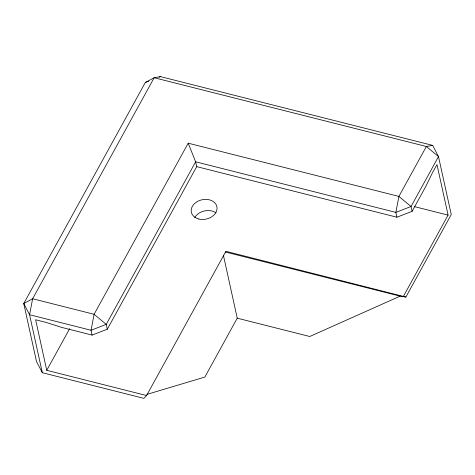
<?xml version="1.0" encoding="UTF-8"?>
<svg xmlns="http://www.w3.org/2000/svg" width="475" height="475" viewBox="0 0 475 475"><rect width="100%" height="100%" fill="white"/><g stroke="black" fill="none" stroke-linecap="round" stroke-linejoin="round"><path stroke-width="0.71" d="M145.303 82.508L23.75 303.537L36.498 361.517L42.317 372.709L143.901 398.371L146.585 395.538L225.898 251.317L405.882 297.059L451.25 214.563L438.502 156.578L432.683 145.392L160.502 76.629L154.173 77.728L145.303 82.508L148.758 81.172M146.585 395.538L46.752 370.316L69.605 328.765M188.201 143.183L94.103 314.29L91.046 330.256L92.108 335.089L107.308 329.211L196.709 166.636L195.647 161.809L188.201 143.183L398.905 196.412L411.047 206.506L412.11 211.333L396.91 217.217L196.709 166.636M223.487 255.598L237.245 318.179L204.862 377.067L146.763 394.44M412.11 211.333L425.838 186.372L432.28 173.096L436.97 164.564L448.085 215.116L403.501 296.186M405.882 297.059L400.14 296.145L309.759 336.502L237.245 318.179M159.119 77.164L160.502 76.629M432.683 145.392L426.36 146.49L154.173 77.728L32.627 298.757L29.569 314.723L42.317 372.709M414.307 206.578L448.085 215.116M225.411 252.005L400.14 296.145M92.108 335.089L61.37 327.322L46.146 322.424L35.637 319.77L46.752 370.316M396.91 217.217L395.847 212.384L398.905 196.412L426.36 146.49L438.502 156.578L411.047 206.506L395.847 212.384L195.647 161.809L106.246 324.378L91.046 330.256L29.569 314.723L23.75 303.537L32.627 298.757L94.103 314.29L106.246 324.378L107.308 329.211M194.756 217.592A13.08 9.886 -12.4 0 1 215.982 212.853M198.847 219.028A13.08 9.886 -12.4 0 0 217.004 207.213A13.08 9.886 -12.4 0 0 196.525 202.041A13.08 9.886 -12.4 0 0 198.847 219.028"/></g></svg>
